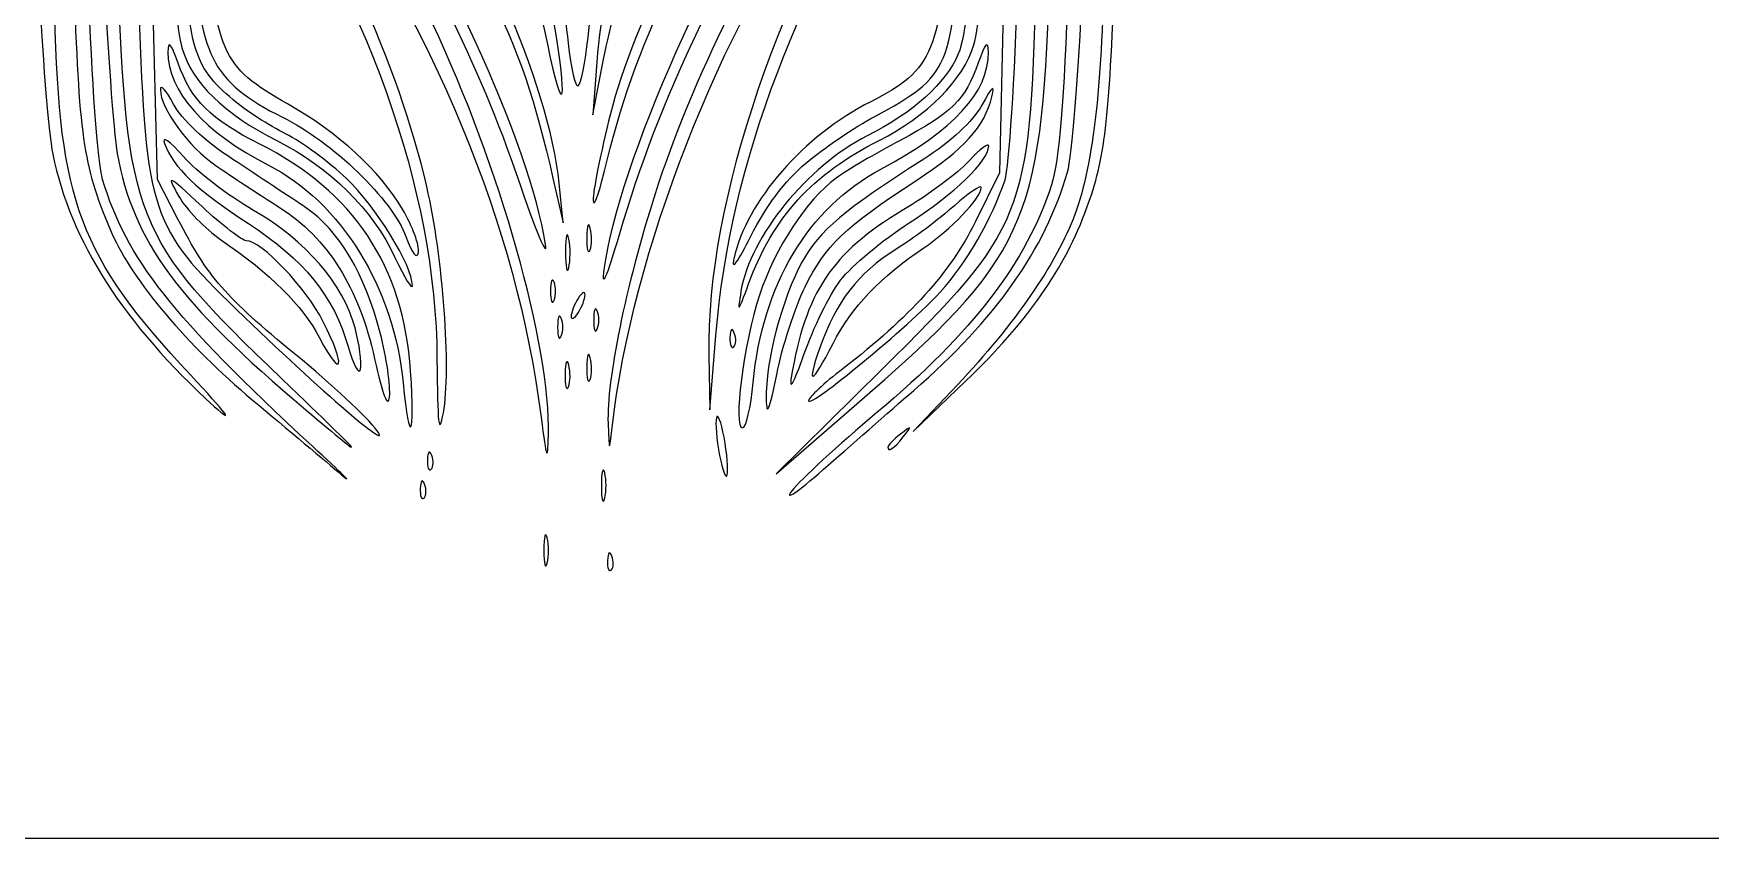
# Model space of a CAD drawing. Extents: x 0 to 150, y -1 to 211.
# Drawn here: x 54.9 to 116.5, y -0.5 to 29.1 of the extents above; entities that cross this region are included whole.
import ezdxf

# ---------------------------------------------------------------- set-up
doc = ezdxf.new("R2010")
doc.units = 0
doc.layers.get('0').update_dxf_attribs({"linetype": 'CONTINUOUS'})

msp = doc.modelspace()

# ---------------------------------------------------------------- linework, layer by layer
at = {"color": 7}
for points in [[(0.316703, 105.180175), (0.316703, 210.881214), (74.929204, 210.881214), (149.541704, 210.881214), (149.541704, 105.180175), (149.541704, -0.520867), (74.929204, -0.520867), (0.316703, -0.520867)], [(83.285153, 24.28277)], [(68.482374, 22.593533)], [(75.377154, 21.897536)], [(74.587171, 21.502611)], [(74.046099, 19.918196)], [(83.267307, 19.751066)], [(84.572464, 19.989464)], [(75.185683, 19.455175)], [(74.310682, 18.595279)], [(75.633599, 18.859862)], [(65.568555, 18.465866)], [(66.735481, 18.233498)], [(67.660314, 18.053135)], [(80.666183, 18.049576)], [(84.293829, 17.669237)], [(68.776157, 16.650272)], [(74.583404, 16.870452)], [(75.377154, 17.135036)], [(81.358735, 16.231492)], [(87.256276, 15.939556)], [(86.869204, 14.229654)], [(69.553683, 13.551659)], [(80.326704, 14.004758)], [(69.289099, 12.493326)], [(75.905339, 12.906737)], [(73.788672, 10.525487)], [(76.168266, 9.847493)]]:
    msp.add_lwpolyline(points, close=True, dxfattribs=at)
for points in [[(60.22875, 22.2333), (59.476137, 23.688508), (59.294146, 30.832258)], [(90.57109, 30.958107), (90.407329, 23.940209), (89.510661, 22.119696)], [(75.616914, 28.006159), (75.475251, 26.069758), (75.866651, 28.116379)], [(74.003593, 23.744036), (74.380683, 22.101008), (74.235003, 23.556217)], [(79.72852, 17.237705), (79.765335, 15.221842), (79.990561, 17.9636)], [(86.071149, 16.695658), (82.205245, 12.877805), (85.073128, 15.358962)], [(88.861252, 16.147883), (87.232437, 14.428092), (89.164194, 16.280175)]]:
    msp.add_lwpolyline(points, dxfattribs=at)
for points in [[(67.425414, 40.979757), (71.152369, 37.03638), (72.694311, 34.057225), (73.801618, 28.660426)], [(65.527248, 40.207454), (71.622896, 31.411942), (72.743089, 29.236215), (74.003593, 23.744036)], [(69.370758, 23.426745), (68.325847, 27.922077), (66.015963, 33.036314), (62.698844, 38.198793)], [(82.167756, 38.307738), (79.538833, 34.651122), (76.95901, 29.447421), (76.116542, 26.101979)], [(73.730504, 21.307258), (73.169944, 24.967187), (69.890151, 32.129137), (66.267775, 37.603298)], [(74.235003, 23.556217), (73.874109, 27.161231), (71.142275, 33.41679), (68.053352, 37.711425)], [(78.933963, 38.034632), (77.164517, 35.449981), (75.876637, 31.55632), (75.616914, 28.006159)], [(75.882069, 23.953092), (77.030096, 28.754033), (78.865516, 32.53458), (82.513908, 37.613185)], [(62.641874, 37.00598), (67.193009, 30.352955), (69.706593, 23.309998), (69.745307, 17.102468)], [(83.485993, 37.464653), (79.893739, 32.125441), (76.383182, 24.244086), (75.876595, 20.381217)], [(86.596744, 37.33242), (82.362723, 30.88436), (79.625547, 22.876065), (79.72852, 17.237705)], [(79.990561, 17.9636), (80.511118, 24.300516), (83.005975, 30.852359), (87.345091, 37.27763)], [(72.26382, 36.785383), (73.441348, 34.31621), (74.295402, 31.312845), (74.563137, 28.6996)], [(84.302304, 36.354867), (81.438607, 32.071837), (79.100728, 27.359427), (77.755853, 23.159342)], [(64.769844, 36.256018), (69.670964, 29.256892), (72.674173, 21.986949), (73.568348, 14.957258)], [(66.762141, 35.72705), (69.152392, 32.206636), (71.330278, 27.817109), (72.712927, 23.733257)], [(76.458138, 21.704779), (77.907544, 26.644656), (80.212867, 31.490843), (83.177899, 35.830888)], [(75.293641, 28.906592), (75.499547, 30.867141), (76.222344, 33.704763), (77.023812, 35.699044)], [(76.177378, 14.560383), (76.910433, 21.01641), (80.072592, 29.10396), (84.123551, 34.883548)], [(59.846723, 33.742675), (59.978301, 31.414342), (60.215235, 29.067779), (60.373247, 28.528089)], [(62.25503, 26.617795), (60.764655, 27.871862), (60.57541, 28.556918), (60.359872, 33.478092)], [(88.536809, 33.548709), (88.273562, 28.405206), (87.995273, 27.724251), (85.67583, 26.548067)], [(85.827627, 26.007248), (88.577976, 27.486869), (88.709169, 27.792638), (88.974687, 33.342019)], [(89.503226, 33.874967), (89.362219, 30.750727), (89.164258, 28.939546), (88.894579, 28.306363)], [(89.465764, 28.635828), (89.652001, 29.257432), (89.898985, 31.613266), (90.014616, 33.871014)], [(64.255317, 26.466072), (61.814771, 27.843432), (61.564266, 28.417544), (61.311195, 33.213508)], [(60.905755, 32.287467), (60.911814, 28.383558), (61.48397, 27.242617), (64.068645, 25.980451)], [(75.866651, 28.116379), (76.081924, 29.24202), (76.591298, 31.15468), (76.998595, 32.366733)], [(57.485441, 31.7583), (57.630647, 28.629602), (57.86356, 25.427514), (58.003022, 24.642548)], [(64.048055, 16.363159), (58.57344, 21.62008), (58.356127, 22.169101), (58.006726, 31.626008)], [(94.22815, 31.815246), (94.227092, 27.54013), (93.856244, 24.219178), (93.177783, 22.405822)], [(55.105602, 31.229133), (55.234591, 28.391477), (55.472092, 25.414915), (55.633379, 24.61455)], [(85.073128, 15.358962), (91.38697, 20.821407), (91.937099, 22.007375), (92.250644, 30.832258)], [(91.743062, 30.832258), (91.507662, 22.331066), (91.330587, 21.889723), (86.071149, 16.695658)], [(90.611346, 23.680976), (90.757507, 24.121681), (90.970362, 27.39929), (91.084358, 30.96455)], [(92.931477, 30.832258), (92.784382, 26.653895), (92.591686, 24.353822), (92.31658, 23.492711)], [(93.620619, 22.657231), (94.284959, 24.487468), (94.429768, 25.713256), (94.648885, 31.361425)], [(56.41558, 30.567675), (56.615476, 25.074261), (56.770984, 24.088291), (57.816356, 21.686374)], [(57.46314, 23.688508), (57.287385, 24.270592), (57.055189, 27.425748), (56.947152, 30.699967)], [(58.773798, 30.699967), (59.017072, 22.638404), (59.19166, 22.033524), (62.094676, 19.194198)], [(92.904897, 23.953092), (93.074837, 24.535175), (93.31997, 27.571269), (93.44964, 30.699967)], [(60.692723, 16.508682), (56.617603, 20.869899), (55.873235, 22.849747), (55.705338, 29.773925)], [(73.836556, 14.2958), (73.925941, 17.557917), (72.051611, 24.211219), (69.576442, 29.417923)], [(73.801618, 28.660426), (74.392838, 25.778942), (74.566177, 26.464665), (74.029247, 29.560922)], [(59.859566, 28.371723), (59.832637, 26.960727), (61.220855, 25.399016), (63.55216, 24.217654)], [(60.233888, 27.962902), (59.965773, 28.714875), (59.868152, 28.821494), (59.859566, 28.371723)], [(60.373247, 28.528089), (60.748156, 27.247577), (61.922705, 26.099804), (63.857804, 25.122971)], [(74.563137, 28.6996), (74.658405, 27.769717), (74.822492, 27.062139), (74.92777, 27.127205)], [(74.92777, 27.127205), (75.03305, 27.192272), (75.197692, 27.992996), (75.293641, 28.906592)], [(85.98748, 25.124955), (87.744655, 26.007634), (89.083105, 27.358626), (89.465764, 28.635828)], [(86.04804, 24.067413), (88.730929, 25.497377), (90.026755, 26.909154), (89.998841, 28.371723)], [(89.998841, 28.371723), (89.990216, 28.823605), (89.894563, 28.720354), (89.627123, 27.970472)], [(63.231826, 24.989909), (61.429135, 25.895411), (60.720483, 26.598166), (60.233888, 27.962902)], [(88.894579, 28.306363), (88.429695, 27.214856), (87.261623, 26.16345), (85.540964, 25.287708)], [(89.627123, 27.970472), (89.140125, 26.604976), (88.675662, 26.145122), (86.754536, 25.126376)], [(60.066341, 26.462506), (59.800707, 26.969559), (59.583815, 27.207684), (59.58436, 26.991672)], [(90.129363, 26.731217), (90.246295, 27.207136), (90.142724, 27.121009), (89.760121, 26.424168)], [(59.58436, 26.991672), (59.586212, 26.293667), (60.607263, 24.897958), (61.629729, 24.196051)], [(64.182763, 25.367983), (63.58373, 25.667287), (62.716251, 26.229704), (62.25503, 26.617795)], [(85.67583, 26.548067), (83.205495, 25.295365), (81.116255, 22.89647), (80.650657, 20.778092)], [(87.337191, 23.645061), (89.110159, 24.799316), (89.85771, 25.625576), (90.129363, 26.731217)], [(62.249153, 24.424989), (61.213262, 25.104844), (60.360666, 25.900687), (60.066341, 26.462506)], [(64.068645, 25.980451), (65.890132, 25.090972), (68.1237, 22.931959), (68.606067, 21.594485)], [(68.482374, 22.593533), (67.654046, 24.006969), (66.116147, 25.415886), (64.255317, 26.466072)], [(76.116542, 26.101979), (75.754548, 24.66449), (75.46829, 23.23574), (75.480413, 22.926979)], [(83.285163, 24.28277), (83.935932, 24.82905), (85.080041, 25.605068), (85.827627, 26.007248)], [(89.760121, 26.424168), (89.433334, 25.828982), (88.611263, 25.06408), (87.627439, 24.439793)], [(60.42778, 24.535728), (59.916467, 25.117825), (59.630254, 25.313942), (59.739601, 25.007276)], [(66.418666, 23.726984), (65.78795, 24.330229), (64.781795, 25.068678), (64.182763, 25.367983)], [(85.540964, 25.287708), (83.334966, 24.164946), (81.247639, 21.594895), (80.911383, 19.587467)], [(58.003022, 24.642548), (58.572445, 21.437568), (60.241905, 19.167541), (64.929914, 15.223797)], [(59.739601, 25.007276), (60.050566, 24.135167), (60.94625, 23.281188), (62.819071, 22.071182)], [(68.776157, 16.650272), (68.511637, 20.509547), (66.686758, 23.254481), (63.231826, 24.989909)], [(63.857804, 25.122971), (65.817792, 24.133569), (67.380877, 22.586029), (68.202424, 20.821557)], [(81.189266, 19.85205), (82.074377, 22.285844), (83.538412, 23.894717), (85.98748, 25.124955)], [(86.754536, 25.126376), (85.853156, 24.648388), (84.79699, 24.024106), (84.407499, 23.739086)], [(87.087488, 22.092965), (88.749584, 23.158342), (90.010454, 24.377393), (90.010454, 24.91899)], [(90.010454, 24.91899), (90.010454, 25.047181), (89.683032, 24.796943), (89.282849, 24.362902)], [(55.633379, 24.61455), (56.271388, 21.448548), (58.272238, 18.324536), (61.564441, 15.354133)], [(63.00987, 22.555502), (62.071181, 23.096514), (60.90924, 23.987617), (60.42778, 24.535728)], [(61.629729, 24.196051), (62.177721, 23.819861), (63.22037, 23.134026), (63.946725, 22.671976)], [(64.919516, 22.656993), (64.38573, 23.01581), (63.184066, 23.81141), (62.249153, 24.424989)], [(63.55216, 24.217654), (66.209119, 22.871271), (68.176764, 19.689445), (68.501249, 16.214619)], [(81.28907, 21.636937), (81.793138, 22.661729), (82.551431, 23.666855), (83.285153, 24.28277)], [(81.358735, 16.231492), (81.693893, 19.820628), (83.386343, 22.648743), (86.04804, 24.067413)], [(87.627439, 24.439793), (84.690842, 22.576369), (83.797685, 21.820648), (83.151837, 20.652872)], [(89.282849, 24.362902), (88.882667, 23.928864), (87.781339, 23.111846), (86.835454, 22.547307)], [(65.160845, 13.898925), (60.002325, 18.662589), (58.343803, 20.771821), (57.46314, 23.688508)], [(61.114011, 22.696321), (59.822625, 23.892232), (59.781533, 23.910184), (60.26545, 23.067031)], [(68.841202, 19.794699), (68.846705, 20.515733), (67.513425, 22.679906), (66.418666, 23.726984)], [(69.980458, 15.118093), (70.273929, 16.700405), (69.969293, 20.851754), (69.370758, 23.426745)], [(72.712927, 23.733257), (73.361746, 21.816875), (73.819655, 20.725175), (73.730504, 21.307258)], [(75.480413, 22.926979), (75.492531, 22.618216), (75.673283, 23.079967), (75.882069, 23.953092)], [(84.407499, 23.739086), (83.324946, 22.946897), (82.168989, 21.181632), (81.591991, 19.439522)], [(83.267307, 19.751066), (84.003356, 21.255495), (84.72007, 21.941237), (87.337191, 23.645061)], [(92.31658, 23.492711), (91.41795, 20.679894), (89.41544, 18.067176), (85.902853, 15.124573)], [(87.256276, 15.939556), (90.272113, 18.557708), (92.077463, 21.118909), (92.904897, 23.953092)], [(88.229054, 19.554116), (89.211023, 20.641035), (90.132617, 22.23752), (90.611346, 23.680976)], [(89.736356, 23.388566), (89.741595, 23.51464), (89.29724, 23.216984), (88.748918, 22.727108)], [(60.26545, 23.067031), (60.545149, 22.579698), (61.234712, 21.865323), (61.797808, 21.479531)], [(77.755853, 23.159342), (76.685029, 19.815122), (75.968564, 16.315846), (76.029889, 14.729592)], [(87.629204, 21.178652), (88.602024, 21.826625), (89.720198, 22.999332), (89.736356, 23.388566)], [(64.560132, 17.247452), (61.94634, 19.389106), (61.336915, 20.090617), (60.22875, 22.2333)], [(62.737828, 21.43955), (62.591138, 21.43955), (61.860419, 22.005097), (61.114011, 22.696321)], [(66.735481, 18.233498), (66.298612, 19.855905), (64.921035, 21.454004), (63.00987, 22.555502)], [(63.946725, 22.671976), (65.736184, 21.53366), (66.871612, 19.730469), (67.453282, 17.103143)], [(67.660314, 18.053135), (67.110893, 20.197736), (66.132083, 21.841891), (64.919516, 22.656993)], [(69.063045, 21.011422), (69.110876, 21.255003), (68.849573, 21.966952), (68.482374, 22.593533)], [(86.835454, 22.547307), (84.255589, 21.007549), (83.264626, 19.516037), (82.759455, 16.412467)], [(88.748918, 22.727108), (88.200592, 22.237232), (87.21643, 21.502878), (86.561893, 21.095208)], [(93.177783, 22.405822), (92.504898, 20.607375), (90.950394, 18.353717), (88.861252, 16.147883)], [(89.164194, 16.280175), (91.440746, 18.462834), (92.808647, 20.420274), (93.620619, 22.657231)], [(57.816356, 21.686374), (58.557049, 19.984506), (60.605911, 17.557829), (62.959319, 15.595031)], [(62.819071, 22.071182), (64.846163, 20.76151), (65.961474, 19.384907), (66.482412, 17.549611)], [(68.606067, 21.594485), (68.831214, 20.970216), (69.010128, 20.741939), (69.063045, 21.011422)], [(74.587166, 21.502611), (74.52388, 21.831729), (74.469696, 21.624758), (74.46676, 21.042675)], [(75.245367, 21.571842), (75.23997, 21.135279), (75.29486, 20.924655), (75.367338, 21.103786)], [(75.377141, 21.897536), (75.310058, 22.154967), (75.25076, 22.008404), (75.245367, 21.571842)], [(75.367338, 21.103786), (75.439812, 21.282917), (75.444223, 21.640104), (75.377154, 21.897536)], [(75.876595, 20.381217), (75.776426, 19.617407), (75.984896, 20.091874), (76.458138, 21.704779)], [(80.650657, 20.778092), (80.547139, 20.307107), (80.80674, 20.656344), (81.28907, 21.636937)], [(84.572464, 19.989464), (84.975811, 20.518279), (86.107572, 21.464855), (87.087488, 22.092965)], [(89.510661, 22.119696), (88.603944, 20.278781), (87.114764, 18.629492), (84.652641, 16.739365)], [(61.797808, 21.479531), (63.659189, 20.204255), (64.788465, 19.082874), (65.430932, 17.871813)], [(65.568555, 18.465866), (64.935322, 19.715493), (63.294146, 21.43955), (62.737828, 21.43955)], [(74.46676, 21.042675), (74.463823, 20.460592), (74.515604, 20.191312), (74.581827, 20.444277)], [(74.581827, 20.444277), (74.648049, 20.697243), (74.650452, 21.173493), (74.587171, 21.502611)], [(86.561893, 21.095208), (85.224591, 20.262289), (84.400435, 19.194341), (83.815917, 17.536946)], [(84.293829, 17.669237), (84.964119, 18.980796), (86.058915, 20.132717), (87.629204, 21.178652)], [(68.202424, 20.821557), (68.55233, 20.070048), (68.839781, 19.607961), (68.841202, 19.794699)], [(83.151837, 20.652872), (82.420293, 19.330146), (81.806875, 16.980879), (81.837366, 15.618717)], [(74.046099, 19.918196), (73.9727, 20.100097), (73.912645, 19.951269), (73.912645, 19.587467)], [(74.046099, 19.256737), (74.119497, 19.438639), (74.119497, 19.736295), (74.046099, 19.918196)], [(80.911383, 19.587467), (80.773183, 18.762419), (80.803488, 18.791275), (81.189266, 19.85205)], [(82.222118, 16.525745), (82.422331, 17.533935), (82.892667, 18.985328), (83.267307, 19.751066)], [(83.223915, 17.257205), (83.562269, 18.23113), (84.169118, 19.460649), (84.572464, 19.989464)], [(62.094676, 19.194198), (65.159713, 16.196411), (68.223421, 13.539264), (67.539351, 14.472044)], [(73.912645, 19.587467), (73.912645, 19.223665), (73.9727, 19.074836), (74.046099, 19.256737)], [(74.929204, 19.322883), (74.788138, 19.104602), (74.672724, 18.806946), (74.672724, 18.661425)], [(75.185683, 19.455175), (75.185683, 19.600696), (75.070269, 19.541165), (74.929204, 19.322883)], [(74.929204, 18.793717), (75.070269, 19.011998), (75.185683, 19.309654), (75.185683, 19.455175)], [(81.591991, 19.439522), (81.008069, 17.676511), (80.610038, 14.560383), (80.968765, 14.560383)], [(83.39587, 15.562231), (83.39587, 15.248115), (87.110999, 18.316562), (88.229054, 19.554116)], [(74.310682, 18.595279), (74.237284, 18.77718), (74.177229, 18.628352), (74.177229, 18.26455)], [(74.310682, 17.933821), (74.38408, 18.115722), (74.38408, 18.413378), (74.310682, 18.595279)], [(74.672724, 18.661425), (74.672724, 18.515904), (74.788138, 18.575435), (74.929204, 18.793717)], [(75.633599, 18.859862), (75.5602, 19.041764), (75.500145, 18.892935), (75.500145, 18.529133)], [(75.500145, 18.529133), (75.500145, 18.165331), (75.5602, 18.016503), (75.633599, 18.198404)], [(75.633599, 18.198404), (75.706997, 18.380305), (75.706997, 18.677961), (75.633599, 18.859862)], [(65.430932, 17.871813), (66.281001, 16.26942), (66.406678, 16.811908), (65.568555, 18.465866)], [(66.932784, 16.72327), (66.982308, 16.966975), (66.893522, 17.646576), (66.735481, 18.233498)], [(68.000843, 15.702396), (68.046547, 16.085836), (67.893308, 17.143669), (67.660314, 18.053135)], [(74.177229, 18.26455), (74.177229, 17.900748), (74.237284, 17.75192), (74.310682, 17.933821)], [(80.506342, 17.889723), (80.49486, 17.61081), (80.557389, 17.454539), (80.645307, 17.542457)], [(80.666193, 18.049576), (80.581733, 18.260642), (80.519037, 18.197949), (80.506342, 17.889723)], [(80.645307, 17.542457), (80.733225, 17.630375), (80.742623, 17.858581), (80.666183, 18.049576)], [(67.539351, 14.472044), (67.201463, 14.932779), (65.860814, 16.181713), (64.560132, 17.247452)], [(66.482412, 17.549611), (66.680591, 16.851421), (66.883256, 16.479568), (66.932784, 16.72327)], [(75.377141, 17.135036), (75.310058, 17.392467), (75.25076, 17.245904), (75.245367, 16.809342)], [(82.759455, 16.412467), (82.673441, 15.88403), (82.87286, 16.246726), (83.223915, 17.257205)], [(83.815917, 17.536946), (83.292857, 16.053816), (83.497145, 16.110365), (84.293829, 17.669237)], [(67.453282, 17.103143), (67.752137, 15.753255), (67.947373, 15.253811), (68.000843, 15.702396)], [(68.501249, 16.214619), (68.724283, 13.826215), (68.945675, 14.177058), (68.776157, 16.650272)], [(69.745307, 17.102468), (69.760521, 14.664552), (69.813464, 14.217698), (69.980458, 15.118093)], [(74.583391, 16.870452), (74.516308, 17.127884), (74.45701, 16.981321), (74.451617, 16.544758)], [(74.573588, 16.076702), (74.646062, 16.255833), (74.650473, 16.613021), (74.583404, 16.870452)], [(75.245367, 16.809342), (75.23997, 16.372779), (75.29486, 16.162155), (75.367338, 16.341286)], [(75.367338, 16.341286), (75.439812, 16.520417), (75.444223, 16.877604), (75.377154, 17.135036)], [(84.652641, 16.739365), (83.961417, 16.208724), (83.39587, 15.679015), (83.39587, 15.562231)], [(61.564441, 15.354133), (62.352801, 14.642833), (62.001863, 15.107634), (60.692723, 16.508682)], [(64.929914, 15.223797), (67.311238, 13.220528), (67.283499, 13.256368), (64.048055, 16.363159)], [(74.451617, 16.544758), (74.44622, 16.108196), (74.50111, 15.897572), (74.573588, 16.076702)], [(80.968765, 14.560383), (81.097422, 14.560383), (81.272907, 15.312382), (81.358735, 16.231492)], [(81.837366, 15.618717), (81.852421, 14.946524), (81.957881, 15.195161), (82.222118, 16.525745)], [(62.959319, 15.595031), (64.231245, 14.534216), (65.698182, 13.301903), (66.219178, 12.856559)], [(83.928926, 13.029139), (84.872674, 13.860441), (86.36998, 15.170129), (87.256276, 15.939556)], [(73.568348, 14.957258), (73.769143, 13.37868), (73.808749, 13.281001), (73.836556, 14.2958)], [(80.027076, 14.983952), (79.959248, 14.916121), (79.986923, 14.368328), (80.088579, 13.766633)], [(80.326704, 14.004758), (80.229739, 14.611144), (80.094907, 15.051781), (80.027076, 14.983952)], [(85.902853, 15.124573), (84.498836, 13.948389), (83.094256, 12.655669), (82.781561, 12.251865)], [(76.029889, 14.729592), (76.071024, 13.665589), (76.07523, 13.66076), (76.177378, 14.560383)], [(86.769308, 14.32955), (86.514646, 14.129829), (86.306287, 13.92147), (86.306287, 13.866529)], [(86.306287, 13.866529), (86.306287, 13.648767), (86.52356, 13.788924), (86.869204, 14.229654)], [(86.869204, 14.229654), (87.198311, 14.649299), (87.188953, 14.658658), (86.769308, 14.32955)], [(66.219178, 12.856559), (66.740175, 12.411215), (66.263925, 12.880292), (65.160845, 13.898925)], [(69.553693, 13.551659), (69.469233, 13.762725), (69.406537, 13.700032), (69.393842, 13.391806)], [(69.532807, 13.04454), (69.620725, 13.132459), (69.630123, 13.360665), (69.553683, 13.551659)], [(80.088579, 13.766633), (80.190234, 13.164939), (80.325066, 12.724302), (80.388206, 12.78744)], [(80.388206, 12.78744), (80.451344, 12.85058), (80.423668, 13.398373), (80.326704, 14.004758)], [(69.393842, 13.391806), (69.38236, 13.112893), (69.444889, 12.956622), (69.532807, 13.04454)], [(75.905339, 12.906737), (75.838788, 13.161399), (75.784337, 12.95304), (75.784337, 12.443717)], [(82.781561, 12.251865), (82.468866, 11.84806), (82.985181, 12.197834), (83.928926, 13.029139)], [(69.129259, 12.333473), (69.117776, 12.05456), (69.180305, 11.898289), (69.268224, 11.986207)], [(69.28911, 12.493326), (69.20465, 12.704392), (69.141954, 12.641699), (69.129259, 12.333473)], [(69.268224, 11.986207), (69.356142, 12.074125), (69.36554, 12.302331), (69.289099, 12.493326)], [(75.784337, 12.443717), (75.784337, 11.934394), (75.838788, 11.726034), (75.905339, 11.980696)], [(75.905339, 11.980696), (75.971887, 12.235357), (75.971887, 12.652076), (75.905339, 12.906737)], [(73.788672, 10.525487), (73.722122, 10.780149), (73.66767, 10.57179), (73.66767, 10.062467)], [(73.788672, 9.599446), (73.85522, 9.854107), (73.85522, 10.270826), (73.788672, 10.525487)], [(73.66767, 10.062467), (73.66767, 9.553144), (73.722122, 9.344784), (73.788672, 9.599446)], [(76.168276, 9.847493), (76.083816, 10.058559), (76.02112, 9.995866), (76.008426, 9.687639)], [(76.008426, 9.687639), (75.996943, 9.408726), (76.059472, 9.252455), (76.14739, 9.340374)], [(76.14739, 9.340374), (76.235309, 9.428292), (76.244707, 9.656498), (76.168266, 9.847493)]]:
    msp.add_open_spline(points, degree=3, dxfattribs=at)

doc.saveas('drawing.dxf')
